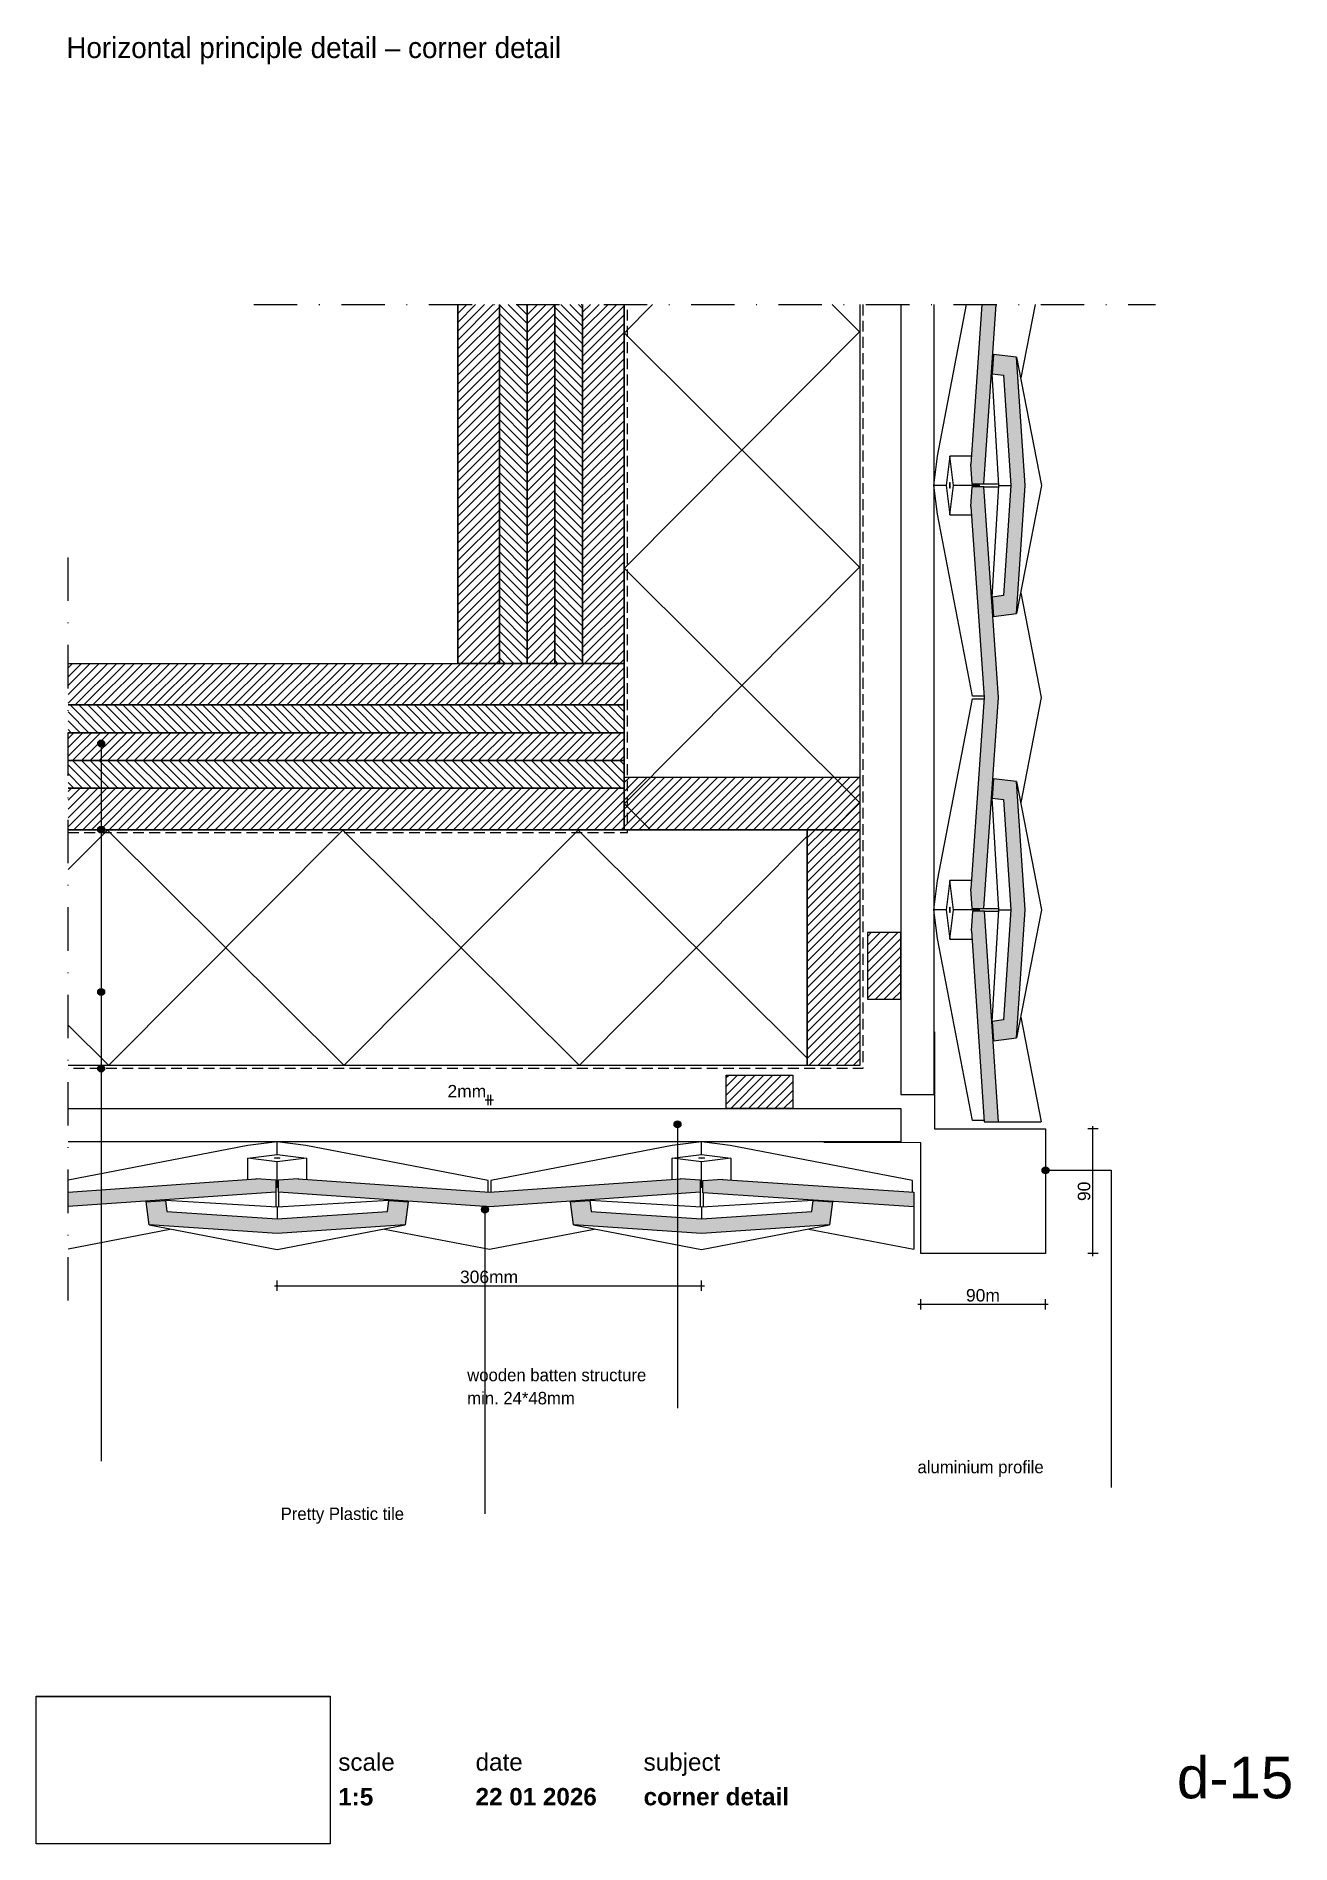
# Paper-space layout 'd-15 corner detail (1)' of a CAD drawing. Header units: millimetres. Extents: x 14 to 195, y 11 to 272.
import ezdxf
from ezdxf.xclip import XClip

# ---------------------------------------------------------------- set-up
doc = ezdxf.new("R2010")
doc.units = ezdxf.units.MM
doc.header["$MEASUREMENT"] = 0
doc.header["$XCLIPFRAME"] = 0
for name, pattern in [('B0302', [12.51, 6.26, -3.125, 0, -3.125]), ('B0701', [2.3412, 1.56, -0.7812]), ('Wipeout_Contour', [1000, 0, -1000])]:
    doc.linetypes.add(name, pattern=pattern)
for name, color, linetype in [('#01', 7, 'Continuous'), ('Dim - 1_50_100', 7, 'Continuous'), ('Info - 1_50_100', 7, 'Continuous'), ('Info - 1_5_10', 7, 'Continuous'), ('Info - Nederlands', 7, 'Continuous')]:
    doc.layers.add(name, color=color, linetype=linetype)
doc.styles.add('GENERATED_STYLE_1', font='HelveticaNeue.ttc')
doc.styles.add('GENERATED_STYLE_2', font='HelveticaNeue.ttc')
doc.styles.add('GENERATED_STYLE_3', font='Helvetica.ttc')
doc.styles.add('GENERATED_STYLE_4', font='')
doc.styles.get('GENERATED_STYLE_4').set_extended_font_data('Work Sans')
picture_1 = doc.add_image_def('image1.png', size_in_pixel=(317, 159))
pattern_1 = [(135.152, (24.146, 123.33), (16.8807, 16.9703), []), (225.152, (24.146, 123.33), (-17.0605, 16.9703), [])]
pattern_2 = [(45, (-1964.0485, 838.0838), (-0.6363961, 0.6363961), [])]
pattern_3 = [(315, (-1964.0485, 838.0838), (0.6363961, 0.6363961), [])]
pattern_4 = [(45.152, (98.512, 262.897), (-16.9703, 16.8807), []), (135.152, (98.512, 262.897), (16.9703, 17.0605), [])]

# ---------------------------------------------------------------- blocks, each defined once
blk = doc.blocks.new('Drawing_1_1', base_point=(-200, 60))
at = {"color": 2, "linetype": 'Continuous', "lineweight": 0}
for s, insert, char_height, attachment_point, style in [('\\A1;{\\pql;\\fHelvetica Neue|b0|i0|c0|p0;\\W1.000000;date}', (77.08, 24.14), 2.5, 1, 'GENERATED_STYLE_1'), ('\\A1;{\\pql;\\fHelvetica Neue|b0|i0|c0|p0;\\W1.000000;subject}', (101.31, 24.14), 2.5, 1, 'GENERATED_STYLE_1'), ('\\A1;{\\pqr;\\fHelvetica Neue|b0|i0|c0|p0;\\W1.000000;d-15}', (195, 23.65), 6, 3, 'GENERATED_STYLE_1'), ('\\A1;{\\pql;\\fHelvetica Neue|b1|i0|c0|p0;\\W1.000000;1:5}', (57.28, 19.12), 2.5, 1, 'GENERATED_STYLE_2'), ('\\A1;{\\pql;\\fHelvetica Neue|b1|i0|c0|p0;\\W1.000000;22 01 2026}', (77.08, 19.14), 2.5, 1, 'GENERATED_STYLE_2'), ('\\A1;{\\pql;\\fHelvetica Neue|b1|i0|c0|p0;\\W1.000000;corner detail}', (101.31, 19.14), 2.5, 1, 'GENERATED_STYLE_2')]:
    blk.add_mtext(s, dxfattribs=dict(at, insert=insert, char_height=char_height, attachment_point=attachment_point, style=style))
at = {"color": 254, "linetype": 'Wipeout_Contour', "lineweight": 0, "ltscale": 174.062972}
blk.add_wipeout([(13.71, 11.09), (56.11, 11.09), (56.11, 32.35), (13.71, 32.35)], dxfattribs=at)
at = {"color": 2, "linetype": 'Continuous', "lineweight": 0, "insert": (57.28, 24.14), "char_height": 2.5, "attachment_point": 1, "style": 'GENERATED_STYLE_1'}
blk.add_mtext('\\A1;{\\pql;\\fHelvetica Neue|b0|i0|c0|p0;\\W1.000000;scale}', dxfattribs=at)
at = {"color": 9, "lineweight": 0}
image = blk.add_image(picture_1, insert=(13.71, 11.09), size_in_units=(42.4, 21.27), dxfattribs=at)
image.set_boundary_path([(-0.5, -0.5), (316.5, 158.5)])
blk = doc.blocks.new('Drawing_2_1', base_point=(-1964.05, 838.08))
at = {"layer": '#01', "linetype": 'Continuous', "lineweight": 0, "true_color": 0xe4e7e8}
for points in [[(148.49, 210.05), (148.44, 210.05), (148.63, 207.22), (150.38, 207.21), (152.17, 233.08), (150.09, 233.08)], [(151.77, 225.89), (151.58, 223.09), (153.19, 222.89), (154.26, 207), (153.19, 191.1), (151.58, 190.9), (151.77, 188.1), (155.1, 188.52), (156.34, 207), (155.1, 225.47)], [(150.4, 176.39), (148.49, 148.82), (148.44, 148.83), (148.63, 145.99), (150.38, 145.99), (152.49, 176.39), (150.38, 206.79), (148.63, 206.78), (148.44, 203.95), (148.49, 203.96)], [(151.77, 164.69), (151.58, 161.89), (153.19, 161.69), (154.26, 145.8), (153.19, 129.9), (151.58, 129.7), (151.77, 126.9), (155.1, 127.32), (156.34, 145.8), (155.1, 164.27)], [(150.4, 115.19), (152.49, 115.19), (150.48, 145.59), (148.73, 145.59), (148.54, 142.76), (148.59, 142.76)], [(18.31, 105.09), (18.31, 103.01), (48.27, 105.08), (48.27, 106.84), (45.43, 107.02), (45.44, 106.97)], [(79.07, 105.06), (51.51, 106.97), (51.51, 107.02), (48.68, 106.84), (48.67, 105.08), (79.07, 102.97), (109.47, 105.08), (109.47, 106.84), (106.63, 107.02), (106.64, 106.97)], [(140.27, 105.06), (112.7, 106.88), (112.71, 106.93), (109.87, 106.73), (109.87, 104.98), (140.28, 102.97)], [(29.57, 103.69), (29.99, 100.36), (48.47, 99.12), (66.94, 100.36), (67.36, 103.69), (64.56, 103.88), (64.36, 102.27), (48.47, 101.2), (32.57, 102.27), (32.37, 103.88)], [(90.77, 103.69), (91.19, 100.36), (109.67, 99.12), (128.14, 100.36), (128.56, 103.69), (125.76, 103.88), (125.56, 102.27), (109.67, 101.2), (93.77, 102.27), (93.57, 103.88)]]:
    blk.add_hatch(color=254, dxfattribs=at).paths.add_polyline_path(points)
at = {"layer": '#01', "linetype": 'Continuous', "lineweight": 0, "true_color": 0x000000}
for points in [[(22.58, 169.77), (22.62, 169.58), (22.73, 169.42), (22.89, 169.31), (23.08, 169.27), (23.27, 169.31), (23.43, 169.42), (23.54, 169.58), (23.58, 169.77), (23.54, 169.96), (23.43, 170.12), (23.27, 170.23), (23.08, 170.27), (22.89, 170.23), (22.73, 170.12), (22.62, 169.96)], [(22.58, 157.33), (22.62, 157.14), (22.73, 156.98), (22.89, 156.87), (23.08, 156.83), (23.27, 156.87), (23.43, 156.98), (23.54, 157.14), (23.58, 157.33), (23.54, 157.52), (23.43, 157.68), (23.27, 157.79), (23.08, 157.83), (22.89, 157.79), (22.73, 157.68), (22.62, 157.52)], [(22.58, 133.92), (22.62, 133.73), (22.73, 133.57), (22.89, 133.46), (23.08, 133.42), (23.27, 133.46), (23.43, 133.57), (23.54, 133.73), (23.58, 133.92), (23.54, 134.11), (23.43, 134.27), (23.27, 134.38), (23.08, 134.42), (22.89, 134.38), (22.73, 134.27), (22.62, 134.11)], [(22.58, 122.9), (22.62, 122.7), (22.73, 122.54), (22.89, 122.43), (23.08, 122.4), (23.27, 122.43), (23.43, 122.54), (23.54, 122.7), (23.58, 122.9), (23.54, 123.09), (23.43, 123.25), (23.27, 123.36), (23.08, 123.4), (22.89, 123.36), (22.73, 123.25), (22.62, 123.09)], [(105.7, 114.84), (105.74, 114.65), (105.85, 114.49), (106.01, 114.38), (106.2, 114.34), (106.39, 114.38), (106.55, 114.49), (106.66, 114.65), (106.7, 114.84), (106.66, 115.03), (106.55, 115.19), (106.39, 115.3), (106.2, 115.34), (106.01, 115.3), (105.85, 115.19), (105.74, 115.03)], [(158.77, 108.22), (158.81, 108.03), (158.92, 107.87), (159.08, 107.76), (159.27, 107.72), (159.46, 107.76), (159.63, 107.87), (159.73, 108.03), (159.77, 108.22), (159.73, 108.41), (159.63, 108.58), (159.46, 108.68), (159.27, 108.72), (159.08, 108.68), (158.92, 108.58), (158.81, 108.41)], [(77.92, 102.57), (77.96, 102.38), (78.07, 102.22), (78.23, 102.11), (78.42, 102.07), (78.61, 102.11), (78.77, 102.22), (78.88, 102.38), (78.92, 102.57), (78.88, 102.76), (78.77, 102.92), (78.61, 103.03), (78.42, 103.07), (78.23, 103.03), (78.07, 102.92), (77.96, 102.76)]]:
    blk.add_hatch(color=18, dxfattribs=at).paths.add_polyline_path(points)
at = {"layer": 'Info - 1_50_100', "linetype": 'Continuous', "lineweight": 0, "true_color": 0x000000}
h = blk.add_hatch(dxfattribs=at)
h.set_pattern_fill('310_Naaldhout__01__0001', color=18, style=0, pattern_type=2)
h.set_pattern_definition(pattern_2)
h.paths.add_polyline_path([(80.51, 233.08), (74.51, 233.08), (74.51, 181.33), (80.51, 181.33)])
h = blk.add_hatch(dxfattribs=at)
h.set_pattern_fill('310_Naaldhout__01__0001', color=18, style=0, pattern_type=2)
h.set_pattern_definition(pattern_2)
h.paths.add_polyline_path([(80.51, 233.08), (74.51, 233.08), (74.51, 181.33), (80.51, 181.33)])
h = blk.add_hatch(dxfattribs=at)
h.set_pattern_fill('310_Naaldhout__02__0001', color=18, style=0, pattern_type=2)
h.set_pattern_definition(pattern_3)
h.paths.add_polyline_path([(84.51, 233.08), (80.51, 233.08), (80.51, 181.33), (84.51, 181.33)])
h = blk.add_hatch(dxfattribs=at)
h.set_pattern_fill('310_Naaldhout__02__0001', color=18, style=0, pattern_type=2)
h.set_pattern_definition(pattern_3)
h.paths.add_polyline_path([(84.51, 233.08), (80.51, 233.08), (80.51, 181.33), (84.51, 181.33)])
h = blk.add_hatch(dxfattribs=at)
h.set_pattern_fill('310_Naaldhout__01__0001', color=18, style=0, pattern_type=2)
h.set_pattern_definition(pattern_2)
h.paths.add_polyline_path([(88.51, 233.08), (84.51, 233.08), (84.51, 181.33), (88.51, 181.33)])
h = blk.add_hatch(dxfattribs=at)
h.set_pattern_fill('310_Naaldhout__01__0001', color=18, style=0, pattern_type=2)
h.set_pattern_definition(pattern_2)
h.paths.add_polyline_path([(88.51, 233.08), (84.51, 233.08), (84.51, 181.33), (88.51, 181.33)])
h = blk.add_hatch(dxfattribs=at)
h.set_pattern_fill('310_Naaldhout__02__0001', color=18, style=0, pattern_type=2)
h.set_pattern_definition(pattern_3)
h.paths.add_polyline_path([(92.51, 233.08), (88.51, 233.08), (88.51, 181.33), (92.51, 181.33)])
h = blk.add_hatch(dxfattribs=at)
h.set_pattern_fill('310_Naaldhout__02__0001', color=18, style=0, pattern_type=2)
h.set_pattern_definition(pattern_3)
h.paths.add_polyline_path([(92.51, 233.08), (88.51, 233.08), (88.51, 181.33), (92.51, 181.33)])
h = blk.add_hatch(dxfattribs=at)
h.set_pattern_fill('310_Naaldhout__01__0001', color=18, style=0, pattern_type=2)
h.set_pattern_definition(pattern_2)
h.paths.add_polyline_path([(98.51, 233.08), (92.51, 233.08), (92.51, 181.33), (98.51, 181.33)])
h = blk.add_hatch(dxfattribs=at)
h.set_pattern_fill('310_Naaldhout__01__0001', color=18, style=0, pattern_type=2)
h.set_pattern_definition(pattern_2)
h.paths.add_polyline_path([(98.51, 233.08), (92.51, 233.08), (92.51, 181.33), (98.51, 181.33)])
h = blk.add_hatch(dxfattribs=at)
h.set_pattern_fill('415_Isolatie_ruit_0001', color=18, style=0, pattern_type=2)
h.set_pattern_definition(pattern_4)
h.paths.add_polyline_path([(132.51, 233.08), (98.51, 233.08), (98.51, 157.33), (132.51, 157.33)])
h = blk.add_hatch(dxfattribs=at)
h.set_pattern_fill('415_Isolatie_ruit_0001', color=18, style=0, pattern_type=2)
h.set_pattern_definition(pattern_4)
h.paths.add_polyline_path([(132.51, 233.08), (98.51, 233.08), (98.51, 157.33), (132.51, 157.33)])
h = blk.add_hatch(dxfattribs=at)
h.set_pattern_fill('310_Naaldhout__01__0001', color=18, style=0, pattern_type=2)
h.set_pattern_definition(pattern_2)
h.paths.add_polyline_path([(98.51, 181.33), (18.31, 181.33), (18.31, 175.33), (98.51, 175.33)])
h = blk.add_hatch(dxfattribs=at)
h.set_pattern_fill('310_Naaldhout__01__0001', color=18, style=0, pattern_type=2)
h.set_pattern_definition(pattern_2)
h.paths.add_polyline_path([(98.51, 181.33), (18.31, 181.33), (18.31, 175.33), (98.51, 175.33)])
h = blk.add_hatch(dxfattribs=at)
h.set_pattern_fill('310_Naaldhout__02__0001', color=18, style=0, pattern_type=2)
h.set_pattern_definition(pattern_3)
h.paths.add_polyline_path([(98.51, 175.33), (18.31, 175.33), (18.31, 171.33), (98.51, 171.33)])
h = blk.add_hatch(dxfattribs=at)
h.set_pattern_fill('310_Naaldhout__02__0001', color=18, style=0, pattern_type=2)
h.set_pattern_definition(pattern_3)
h.paths.add_polyline_path([(98.51, 175.33), (18.31, 175.33), (18.31, 171.33), (98.51, 171.33)])
h = blk.add_hatch(dxfattribs=at)
h.set_pattern_fill('310_Naaldhout__01__0001', color=18, style=0, pattern_type=2)
h.set_pattern_definition(pattern_2)
h.paths.add_polyline_path([(98.51, 171.33), (18.31, 171.33), (18.31, 167.33), (98.51, 167.33)])
h = blk.add_hatch(dxfattribs=at)
h.set_pattern_fill('310_Naaldhout__01__0001', color=18, style=0, pattern_type=2)
h.set_pattern_definition(pattern_2)
h.paths.add_polyline_path([(98.51, 171.33), (18.31, 171.33), (18.31, 167.33), (98.51, 167.33)])
h = blk.add_hatch(dxfattribs=at)
h.set_pattern_fill('310_Naaldhout__02__0001', color=18, style=0, pattern_type=2)
h.set_pattern_definition(pattern_3)
h.paths.add_polyline_path([(98.51, 167.33), (18.31, 167.33), (18.31, 163.33), (98.51, 163.33)])
h = blk.add_hatch(dxfattribs=at)
h.set_pattern_fill('310_Naaldhout__02__0001', color=18, style=0, pattern_type=2)
h.set_pattern_definition(pattern_3)
h.paths.add_polyline_path([(98.51, 167.33), (18.31, 167.33), (18.31, 163.33), (98.51, 163.33)])
h = blk.add_hatch(dxfattribs=at)
h.set_pattern_fill('310_Naaldhout__01__0001', color=18, style=0, pattern_type=2)
h.set_pattern_definition(pattern_2)
h.paths.add_polyline_path([(98.51, 157.33), (132.51, 157.33), (132.51, 164.93), (98.51, 164.93)])
h = blk.add_hatch(dxfattribs=at)
h.set_pattern_fill('310_Naaldhout__01__0001', color=18, style=0, pattern_type=2)
h.set_pattern_definition(pattern_2)
h.paths.add_polyline_path([(98.51, 157.33), (132.51, 157.33), (132.51, 164.93), (98.51, 164.93)])
h = blk.add_hatch(dxfattribs=at)
h.set_pattern_fill('310_Naaldhout__01__0001', color=18, style=0, pattern_type=2)
h.set_pattern_definition(pattern_2)
h.paths.add_polyline_path([(98.51, 163.33), (18.31, 163.33), (18.31, 157.33), (98.51, 157.33)])
h = blk.add_hatch(dxfattribs=at)
h.set_pattern_fill('310_Naaldhout__01__0001', color=18, style=0, pattern_type=2)
h.set_pattern_definition(pattern_2)
h.paths.add_polyline_path([(98.51, 163.33), (18.31, 163.33), (18.31, 157.33), (98.51, 157.33)])
h = blk.add_hatch(dxfattribs=at)
h.set_pattern_fill('415_Isolatie_ruit_0001', color=18, style=0, pattern_type=2)
h.set_pattern_definition(pattern_1)
h.paths.add_polyline_path([(124.91, 157.33), (18.31, 157.33), (18.31, 123.33), (124.91, 123.33)])
h = blk.add_hatch(dxfattribs=at)
h.set_pattern_fill('415_Isolatie_ruit_0001', color=18, style=0, pattern_type=2)
h.set_pattern_definition(pattern_1)
h.paths.add_polyline_path([(124.91, 157.33), (18.31, 157.33), (18.31, 123.33), (124.91, 123.33)])
h = blk.add_hatch(dxfattribs=at)
h.set_pattern_fill('310_Naaldhout__01__0001', color=18, style=0, pattern_type=2)
h.set_pattern_definition(pattern_2)
h.paths.add_polyline_path([(132.51, 123.33), (132.51, 157.33), (124.91, 157.33), (124.91, 123.33)])
h = blk.add_hatch(dxfattribs=at)
h.set_pattern_fill('310_Naaldhout__01__0001', color=18, style=0, pattern_type=2)
h.set_pattern_definition(pattern_2)
h.paths.add_polyline_path([(132.51, 123.33), (132.51, 157.33), (124.91, 157.33), (124.91, 123.33)])
at = {"layer": 'Info - 1_5_10', "linetype": 'Continuous', "lineweight": 0, "true_color": 0x99a3a6}
h = blk.add_hatch(dxfattribs=at)
h.set_pattern_fill('310_Naaldhout__01__0001', color=253, style=0, pattern_type=2)
h.set_pattern_definition(pattern_2)
h.paths.add_polyline_path([(138.4, 142.5), (133.6, 142.5), (133.6, 132.9), (138.4, 132.9)])
h = blk.add_hatch(dxfattribs=at)
h.set_pattern_fill('310_Naaldhout__01__0001', color=253, style=0, pattern_type=2)
h.set_pattern_definition(pattern_2)
h.paths.add_polyline_path([(138.4, 142.5), (133.6, 142.5), (133.6, 132.9), (138.4, 132.9)])
h = blk.add_hatch(dxfattribs=at)
h.set_pattern_fill('310_Naaldhout__01__0001', color=253, style=0, pattern_type=2)
h.set_pattern_definition(pattern_2)
h.paths.add_polyline_path([(113.23, 117.13), (122.83, 117.13), (122.83, 121.93), (113.23, 121.93)])
h = blk.add_hatch(dxfattribs=at)
h.set_pattern_fill('310_Naaldhout__01__0001', color=253, style=0, pattern_type=2)
h.set_pattern_definition(pattern_2)
h.paths.add_polyline_path([(113.23, 117.13), (122.83, 117.13), (122.83, 121.93), (113.23, 121.93)])
at = {"layer": '#01', "color": 9, "linetype": 'Continuous', "lineweight": 0}
for p, q in [((143.69, 211.23), (147.89, 233.08)), ((157.76, 233.08), (155.73, 222.5)), ((155.1, 225.47), (158.67, 207)), ((152.55, 207), (151.58, 223.09)), ((143.15, 207), (143.69, 211.23)), ((145.47, 211.23), (144.94, 206.99)), ((148.57, 211.23), (145.47, 211.23)), ((146.01, 206.99), (145.47, 211.23)), ((143.67, 202.85), (143.15, 207)), ((144.94, 206.99), (143.15, 207)), ((144.94, 206.99), (145.47, 202.76)), ((145.44, 207.28), (145.42, 206.99)), ((145.42, 206.99), (145.44, 206.71)), ((145.47, 207.39), (145.44, 207.28)), ((145.44, 206.71), (145.47, 206.6)), ((145.51, 207.28), (145.47, 207.39)), ((145.47, 202.76), (146.01, 206.99)), ((145.47, 206.6), (145.51, 206.71)), ((145.53, 206.99), (145.51, 207.28)), ((145.51, 206.71), (145.53, 206.99)), ((149.69, 206.99), (146.01, 206.99)), ((149.65, 207.19), (149.69, 206.99)), ((149.69, 206.99), (149.65, 206.79)), ((150.38, 207.21), (152.53, 207.21)), ((150.38, 206.79), (152.53, 206.79)), ((151.58, 190.9), (152.55, 207)), ((152.55, 207), (154.26, 207)), ((158.67, 207), (155.1, 188.52)), ((148.72, 176.6), (143.67, 202.85)), ((145.47, 202.76), (148.57, 202.76)), ((155.73, 191.5), (158.63, 176.39)), ((143.69, 150.03), (148.72, 176.2)), ((150.39, 176.6), (148.72, 176.6)), ((148.72, 176.2), (150.41, 176.2)), ((158.63, 176.39), (155.73, 161.27)), ((23.08, 169.27), (23.08, 78.73)), ((155.1, 164.27), (158.67, 145.8)), ((152.55, 145.8), (151.58, 161.89)), ((23.08, 156.83), (23.08, 66.29)), ((143.15, 145.8), (143.69, 150.03)), ((145.47, 150.03), (144.94, 145.79)), ((148.63, 150.03), (145.47, 150.03)), ((146.01, 145.79), (145.47, 150.03)), ((145.44, 146.08), (145.42, 145.79)), ((145.47, 146.19), (145.44, 146.08)), ((145.51, 146.08), (145.47, 146.19)), ((145.53, 145.79), (145.51, 146.08)), ((143.67, 141.65), (143.15, 145.8)), ((144.94, 145.79), (143.15, 145.8)), ((144.94, 145.79), (145.47, 141.56)), ((145.42, 145.79), (145.44, 145.51)), ((145.44, 145.51), (145.47, 145.4)), ((145.47, 141.56), (146.01, 145.79)), ((145.47, 145.4), (145.51, 145.51)), ((145.51, 145.51), (145.53, 145.79)), ((149.69, 145.79), (146.01, 145.79)), ((149.65, 145.99), (149.69, 145.79)), ((149.69, 145.79), (149.65, 145.59)), ((150.38, 145.99), (152.53, 145.99)), ((150.47, 145.57), (152.51, 145.57)), ((151.58, 129.7), (152.55, 145.8)), ((152.55, 145.8), (154.26, 145.8)), ((158.67, 145.8), (155.1, 127.32)), ((148.72, 115.4), (143.67, 141.65)), ((145.47, 141.56), (148.67, 141.56)), ((23.08, 133.42), (23.08, 83.11)), ((155.73, 130.3), (158.63, 115.19)), ((23.08, 122.4), (23.08, 66.29)), ((150.39, 115.4), (148.72, 115.4)), ((48.47, 112.31), (44.23, 111.78)), ((52.61, 111.79), (48.47, 112.31)), ((48.47, 110.52), (48.47, 112.31)), ((109.67, 112.31), (105.43, 111.78)), ((106.2, 114.34), (106.2, 73.9)), ((113.81, 111.79), (109.67, 112.31)), ((109.67, 110.52), (109.67, 112.31)), ((44.23, 111.78), (18.31, 106.79)), ((44.23, 109.99), (48.47, 110.52)), ((44.23, 106.89), (44.23, 109.99)), ((48.47, 109.46), (44.23, 109.99)), ((48.07, 109.99), (48.19, 110.03)), ((48.19, 109.95), (48.07, 109.99)), ((48.19, 110.03), (48.47, 110.04)), ((48.47, 109.94), (48.19, 109.95)), ((48.47, 110.52), (52.71, 109.99)), ((48.47, 110.04), (48.75, 110.03)), ((52.71, 109.99), (48.47, 109.46)), ((48.75, 109.95), (48.47, 109.94)), ((48.75, 110.03), (48.87, 109.99)), ((48.87, 109.99), (48.75, 109.95)), ((78.87, 106.74), (52.61, 111.79)), ((52.71, 109.99), (52.7, 106.89)), ((105.43, 111.78), (79.27, 106.74)), ((105.43, 109.99), (109.67, 110.52)), ((105.43, 106.83), (105.43, 109.99)), ((109.67, 109.46), (105.43, 109.99)), ((109.27, 109.99), (109.39, 110.03)), ((109.39, 109.95), (109.27, 109.99)), ((109.39, 110.03), (109.67, 110.04)), ((109.67, 109.94), (109.39, 109.95)), ((109.67, 110.52), (113.91, 109.99)), ((109.67, 110.04), (109.95, 110.03)), ((113.91, 109.99), (109.67, 109.46)), ((109.95, 109.95), (109.67, 109.94)), ((109.95, 110.03), (110.07, 109.99)), ((110.07, 109.99), (109.95, 109.95)), ((140.07, 106.74), (113.81, 111.79)), ((113.91, 109.99), (113.9, 106.8)), ((48.47, 105.77), (48.47, 109.46)), ((109.67, 105.77), (109.67, 109.46)), ((48.27, 105.81), (48.47, 105.77)), ((48.27, 105.08), (48.27, 102.93)), ((48.47, 105.77), (48.67, 105.81)), ((48.67, 105.08), (48.67, 102.93)), ((78.87, 105.07), (78.87, 106.74)), ((79.27, 106.74), (79.27, 105.05)), ((109.47, 105.81), (109.67, 105.77)), ((109.47, 105.08), (109.47, 102.93)), ((109.67, 105.77), (109.87, 105.81)), ((109.89, 104.99), (109.89, 102.96)), ((140.07, 105.07), (140.07, 106.74)), ((48.47, 102.92), (32.37, 103.88)), ((64.56, 103.88), (48.47, 102.92)), ((48.47, 102.92), (48.47, 101.2)), ((78.42, 102.07), (78.42, 58.7)), ((109.67, 102.92), (93.57, 103.88)), ((125.76, 103.88), (109.67, 102.92)), ((109.67, 102.92), (109.67, 101.2)), ((18.31, 96.91), (32.99, 99.74)), ((29.99, 100.36), (48.47, 96.8)), ((48.47, 96.8), (66.94, 100.36)), ((63.96, 99.73), (79.07, 96.83)), ((79.07, 96.83), (94.19, 99.74)), ((91.19, 100.36), (109.67, 96.8)), ((109.67, 96.8), (128.14, 100.36)), ((125.16, 99.73), (140.27, 96.83))]:
    blk.add_line(p, q, dxfattribs=at)
at = {"layer": '#01', "color": 2, "linetype": 'Continuous', "lineweight": 0}
for p, q in [((150.09, 233.08), (148.49, 210.05)), ((150.38, 207.21), (152.17, 233.08)), ((151.77, 225.89), (151.58, 223.09)), ((155.1, 225.47), (151.77, 225.89)), ((156.34, 207), (155.1, 225.47)), ((151.58, 223.09), (153.19, 222.89)), ((153.19, 222.89), (154.26, 207)), ((148.49, 210.05), (148.44, 210.05)), ((148.44, 210.05), (148.63, 207.22)), ((148.63, 206.78), (148.44, 203.95)), ((148.63, 207.22), (150.38, 207.21)), ((150.38, 206.79), (148.63, 206.78)), ((152.49, 176.39), (150.38, 206.79)), ((154.26, 207), (153.19, 191.1)), ((155.1, 188.52), (156.34, 207)), ((148.44, 203.95), (148.49, 203.96)), ((148.49, 203.96), (150.4, 176.39)), ((153.19, 191.1), (151.58, 190.9)), ((151.58, 190.9), (151.77, 188.1)), ((151.77, 188.1), (155.1, 188.52)), ((150.4, 176.39), (148.49, 148.82)), ((150.38, 145.99), (152.49, 176.39)), ((151.77, 164.69), (151.58, 161.89)), ((155.1, 164.27), (151.77, 164.69)), ((156.34, 145.8), (155.1, 164.27)), ((151.58, 161.89), (153.19, 161.69)), ((153.19, 161.69), (154.26, 145.8)), ((148.49, 148.82), (148.44, 148.83)), ((148.44, 148.83), (148.63, 145.99)), ((148.63, 145.99), (150.38, 145.99)), ((148.73, 145.59), (148.54, 142.76)), ((150.48, 145.59), (148.73, 145.59)), ((152.49, 115.19), (150.48, 145.59)), ((154.26, 145.8), (153.19, 129.9)), ((155.1, 127.32), (156.34, 145.8)), ((148.54, 142.76), (148.59, 142.76)), ((148.59, 142.76), (150.4, 115.19)), ((153.19, 129.9), (151.58, 129.7)), ((151.58, 129.7), (151.77, 126.9)), ((151.77, 126.9), (155.1, 127.32)), ((150.4, 115.19), (158.63, 115.19)), ((18.31, 105.09), (45.44, 106.97)), ((45.44, 106.97), (45.43, 107.02)), ((45.43, 107.02), (48.27, 106.84)), ((48.68, 106.84), (51.51, 107.02)), ((51.51, 107.02), (51.51, 106.97)), ((51.51, 106.97), (79.07, 105.06)), ((79.07, 105.06), (106.64, 106.97)), ((106.64, 106.97), (106.63, 107.02)), ((106.63, 107.02), (109.47, 106.84)), ((109.87, 106.73), (112.71, 106.93)), ((112.71, 106.93), (112.7, 106.88)), ((48.27, 105.08), (18.31, 103.01)), ((48.27, 106.84), (48.27, 105.08)), ((48.67, 105.08), (48.68, 106.84)), ((79.07, 102.97), (48.67, 105.08)), ((109.47, 105.08), (79.07, 102.97)), ((109.47, 106.84), (109.47, 105.08)), ((109.87, 104.98), (109.87, 106.73)), ((140.28, 102.97), (109.87, 104.98)), ((112.7, 106.88), (140.27, 105.06)), ((140.27, 105.06), (140.27, 96.83)), ((29.57, 103.69), (32.37, 103.88)), ((29.99, 100.36), (29.57, 103.69)), ((32.37, 103.88), (32.57, 102.27)), ((32.57, 102.27), (48.47, 101.2)), ((48.47, 101.2), (64.36, 102.27)), ((64.36, 102.27), (64.56, 103.88)), ((64.56, 103.88), (67.36, 103.69)), ((67.36, 103.69), (66.94, 100.36)), ((90.77, 103.69), (93.57, 103.88)), ((91.19, 100.36), (90.77, 103.69)), ((93.57, 103.88), (93.77, 102.27)), ((93.77, 102.27), (109.67, 101.2)), ((109.67, 101.2), (125.56, 102.27)), ((125.56, 102.27), (125.76, 103.88)), ((125.76, 103.88), (128.56, 103.69)), ((128.56, 103.69), (128.14, 100.36)), ((48.47, 99.12), (29.99, 100.36)), ((66.94, 100.36), (48.47, 99.12)), ((109.67, 99.12), (91.19, 100.36)), ((128.14, 100.36), (109.67, 99.12))]:
    blk.add_line(p, q, dxfattribs=at)
at = {"layer": '#01', "color": 2, "linetype": 'B0701', "lineweight": 0, "flags": 128}
for points in [[(132.91, 233.08), (132.91, 122.9), (18.31, 122.9)], [(18.31, 156.93), (98.99, 156.93), (99, 233.08)], [(132.91, 233.08), (132.91, 122.9), (18.31, 122.9)], [(18.31, 156.93), (98.99, 156.93), (99, 233.08)]]:
    blk.add_lwpolyline(points, dxfattribs=at)
at = {"layer": '#01', "color": 9, "linetype": 'Continuous', "lineweight": 0, "flags": 128}
blk.add_lwpolyline([(159.77, 108.22), (168.72, 108.22), (168.72, 62.46)], dxfattribs=at)
at = {"layer": '#01', "color": 1, "linetype": 'Continuous', "lineweight": 0}
for centre in [(23.08, 169.77), (23.08, 157.33), (23.08, 133.92), (23.08, 122.9), (106.2, 114.84), (159.27, 108.22), (78.42, 102.57)]:
    blk.add_circle(centre, 0.5, dxfattribs=at)
at = {"layer": 'Dim - 1_50_100', "color": 1, "linetype": 'Continuous', "lineweight": 0}
for p, q in [((78.47, 118.37), (78.87, 118.37)), ((78.87, 117.62), (78.87, 119.12)), ((78.87, 118.37), (79.27, 118.37)), ((79.27, 117.62), (79.27, 119.12)), ((79.27, 118.37), (79.67, 118.37)), ((166.86, 114.19), (165.36, 114.19)), ((166.11, 114.19), (166.11, 114.59)), ((166.11, 96.22), (166.11, 114.19)), ((166.86, 96.22), (165.36, 96.22)), ((166.11, 95.82), (166.11, 96.22)), ((48.07, 91.57), (48.47, 91.57)), ((48.47, 90.82), (48.47, 92.32)), ((48.47, 91.57), (109.67, 91.57)), ((109.67, 90.82), (109.67, 92.32)), ((109.67, 91.57), (110.07, 91.57)), ((140.87, 88.91), (141.27, 88.91)), ((141.27, 88.16), (141.27, 89.66)), ((141.27, 88.91), (159.27, 88.91)), ((159.27, 88.16), (159.27, 89.66)), ((159.27, 88.91), (159.67, 88.91))]:
    blk.add_line(p, q, dxfattribs=at)
at = {"layer": 'Info - 1_50_100', "color": 9, "linetype": 'Continuous', "lineweight": 0, "flags": 128}
for points in [[(80.51, 233.08), (80.51, 181.33), (74.51, 181.33), (74.51, 233.08)], [(80.51, 233.08), (80.51, 181.33), (74.51, 181.33), (74.51, 233.08)], [(84.51, 233.08), (84.51, 181.33), (80.51, 181.33), (80.51, 233.08)], [(84.51, 233.08), (84.51, 181.33), (80.51, 181.33), (80.51, 233.08)], [(88.51, 233.08), (88.51, 181.33), (84.51, 181.33), (84.51, 233.08)], [(88.51, 233.08), (88.51, 181.33), (84.51, 181.33), (84.51, 233.08)], [(92.51, 233.08), (92.51, 181.33), (88.51, 181.33), (88.51, 233.08)], [(92.51, 233.08), (92.51, 181.33), (88.51, 181.33), (88.51, 233.08)], [(98.51, 233.08), (98.51, 181.33), (92.51, 181.33), (92.51, 233.08)], [(98.51, 233.08), (98.51, 181.33), (92.51, 181.33), (92.51, 233.08)], [(138.4, 233.08), (138.4, 119.13), (143.2, 119.13), (143.2, 233.08)], [(138.4, 233.08), (138.4, 119.13), (143.2, 119.13), (143.2, 233.08)], [(18.31, 181.33), (98.51, 181.33), (98.51, 175.33), (18.31, 175.33)], [(18.31, 181.33), (98.51, 181.33), (98.51, 175.33), (18.31, 175.33)], [(18.31, 175.33), (98.51, 175.33), (98.51, 171.33), (18.31, 171.33)], [(18.31, 175.33), (98.51, 175.33), (98.51, 171.33), (18.31, 171.33)], [(18.31, 171.33), (98.51, 171.33), (98.51, 167.33), (18.31, 167.33)], [(18.31, 171.33), (98.51, 171.33), (98.51, 167.33), (18.31, 167.33)], [(18.31, 167.33), (98.51, 167.33), (98.51, 163.33), (18.31, 163.33)], [(18.31, 167.33), (98.51, 167.33), (98.51, 163.33), (18.31, 163.33)], [(18.31, 163.33), (98.51, 163.33), (98.51, 157.33), (18.31, 157.33)], [(18.31, 163.33), (98.51, 163.33), (98.51, 157.33), (18.31, 157.33)], [(18.31, 117.13), (138.4, 117.13), (138.4, 112.33), (18.31, 112.33)]]:
    blk.add_lwpolyline(points, dxfattribs=at)
at = {"layer": 'Info - 1_50_100', "color": 4, "linetype": 'Continuous', "lineweight": 0, "flags": 128}
for points in [[(74.51, 233.08), (74.51, 181.33), (98.51, 181.33), (98.51, 233.08)], [(18.31, 181.33), (98.51, 181.33), (98.51, 157.33), (18.31, 157.33)], [(143.27, 128.19), (143.27, 114.19), (159.27, 114.19), (159.27, 96.22), (141.27, 96.22), (141.27, 112.19), (127.28, 112.25)]]:
    blk.add_lwpolyline(points, dxfattribs=at)
at = {"layer": 'Info - 1_50_100', "color": 1, "linetype": 'Continuous', "lineweight": 0, "flags": 128}
for points in [[(132.51, 233.08), (132.51, 157.33), (98.51, 157.33), (98.51, 233.08)], [(132.51, 233.08), (132.51, 157.33), (98.51, 157.33), (98.51, 233.08)], [(18.31, 157.33), (124.91, 157.33), (124.91, 123.33), (18.31, 123.33)], [(18.31, 157.33), (124.91, 157.33), (124.91, 123.33), (18.31, 123.33)]]:
    blk.add_lwpolyline(points, dxfattribs=at)
at = {"layer": 'Info - 1_50_100', "color": 9, "linetype": 'Continuous', "lineweight": 0, "flags": 128}
for points in [[(98.51, 157.33), (98.51, 164.93), (132.51, 164.93), (132.51, 157.33)], [(132.51, 123.33), (124.91, 123.33), (124.91, 157.33), (132.51, 157.33)]]:
    blk.add_lwpolyline(points, close=True, dxfattribs=at)
at = {"layer": 'Info - 1_50_100', "color": 2, "linetype": 'Continuous', "lineweight": 0, "flags": 128}
for points in [[(98.51, 157.33), (98.51, 164.93), (132.51, 164.93), (132.51, 157.33)], [(132.51, 123.33), (124.91, 123.33), (124.91, 157.33), (132.51, 157.33)]]:
    blk.add_lwpolyline(points, close=True, dxfattribs=at)
at = {"layer": 'Info - 1_50_100', "color": 3, "linetype": 'Continuous', "lineweight": 0, "flags": 128}
blk.add_lwpolyline([(143.27, 128.19), (143.27, 114.19), (159.27, 114.19), (159.27, 96.22), (141.27, 96.22), (141.27, 112.19), (127.28, 112.25)], dxfattribs=at)
at = {"layer": 'Info - 1_5_10', "color": 1, "linetype": 'Continuous', "lineweight": 0, "flags": 128}
for points in [[(138.4, 142.5), (133.6, 142.5), (133.6, 132.9), (138.4, 132.9)], [(113.23, 117.13), (113.23, 121.93), (122.83, 121.93), (122.83, 117.13)]]:
    blk.add_lwpolyline(points, close=True, dxfattribs=at)
at = {"layer": 'Info - 1_5_10', "color": 4, "linetype": 'Continuous', "lineweight": 0, "flags": 128}
for points in [[(138.4, 142.5), (133.6, 142.5), (133.6, 132.9), (138.4, 132.9)], [(113.23, 117.13), (113.23, 121.93), (122.83, 121.93), (122.83, 117.13)]]:
    blk.add_lwpolyline(points, close=True, dxfattribs=at)
at = {"layer": 'Dim - 1_50_100', "color": 2, "linetype": 'Continuous', "lineweight": 0, "char_height": 1.8, "attachment_point": 7, "style": 'GENERATED_STYLE_3'}
for s, insert, width in [('\\A1;{\\pql;\\fHelvetica|b0|i0|c0|p0;\\W1.000000;2mm}', (73.02, 118.73), 5.6469), ('\\A1;{\\pql;\\fHelvetica|b0|i0|c0|p0;\\W1.000000;306mm}', (74.83, 91.93), 8.4735), ('\\A1;{\\pql;\\fHelvetica|b0|i0|c0|p0;\\W1.000000;90m}', (147.8, 89.27), 4.9434)]:
    blk.add_mtext(s, dxfattribs=dict(at, insert=insert, width=width))
at = {"layer": 'Dim - 1_50_100', "color": 2, "linetype": 'Continuous', "lineweight": 0, "insert": (165.75, 103.79), "char_height": 1.8, "width": 2.8266, "attachment_point": 7, "rotation": 90, "style": 'GENERATED_STYLE_3'}
blk.add_mtext('\\A1;{\\pql;\\fHelvetica|b0|i0|c0|p0;\\W1.000000;90}', dxfattribs=at)
at = {"layer": 'Info - Nederlands', "color": 2, "linetype": 'Continuous', "lineweight": 0, "char_height": 1.8, "attachment_point": 4, "style": 'GENERATED_STYLE_4'}
for s, insert, line_spacing_factor in [('\\A1;{\\pql;\\fWork Sans|b0|i0|c0|p0;\\W1.000000;wall\\P\\pql;\\fWork Sans|b0|i0|c0|p0;\\W1.000000;vapour barrier\\P\\pql;\\fWork Sans|b0|i0|c0|p0;\\C9;\\H1.000060x;\\W1.000000;insulation\\P\\pql;\\fWork Sans|b0|i0|c0|p0;\\C2;\\H0.999940x;\\W1.000000;waterproof membrane}', (-5.89, 72.68), 1.064799), ('\\A1;{\\pql;\\fWork Sans|b0|i0|c0|p0;\\W1.000000;wooden batten structure\\P\\pql;\\fWork Sans|b0|i0|c0|p0;\\W1.000000;min. 24*48mm}', (75.87, 77.02), 1.110307)]:
    blk.add_mtext(s, dxfattribs=dict(at, insert=insert, line_spacing_factor=line_spacing_factor))
for s, insert in [('\\A1;{\\pql;\\fWork Sans|b0|i0|c0|p0;\\W1.000000;aluminium profile\\P\\pql;\\fWork Sans|b0|i0|c0|p0;\\W1.000000;\\P\\pql;\\fWork Sans|b0|i0|c0|p0;\\W1.000000;}', (140.81, 63.66)), ('\\A1;{\\pql;\\fWork Sans|b0|i0|c0|p0;\\W1.000000;Pretty Plastic tile}', (48.97, 58.42))]:
    blk.add_mtext(s, dxfattribs=dict(at, insert=insert))

psp = doc.layouts.new('d-15 corner detail (1)')

# ---------------------------------------------------------------- linework, layer by layer
at = {"layer": '#01', "color": 3, "linetype": 'B0302', "lineweight": 0}
for p, q in [((45.11, 233.08), (175.11, 233.08)), ((18.31, 89.45), (18.31, 199.45))]:
    psp.add_line(p, q, dxfattribs=at)

# ---------------------------------------------------------------- block references
at = {"color": 4, "linetype": 'Continuous', "lineweight": 0}
ref = psp.add_blockref('Drawing_2_1', (-1964.05, 838.08), dxfattribs=at)
XClip(ref).set_block_clipping_path([(18.3118260115, 42.9680184784), (200, 233.0848092082)])
ref = psp.add_blockref('Drawing_1_1', (-200, 60), dxfattribs=at)
XClip(ref).set_block_clipping_path([(-287.3178906032, -75.7273941135), (502.7286062445, 56.3449743075)])

# ---------------------------------------------------------------- texts
at = {"layer": 'Info - 1_5_10', "color": 2, "linetype": 'Continuous', "lineweight": 0, "insert": (18.06, 267.72), "char_height": 3, "attachment_point": 7, "style": 'GENERATED_STYLE_4'}
psp.add_mtext('\\A1;{\\pql;\\fWork Sans|b0|i0|c0|p0;\\W1.000000;Horizontal principle detail – corner detail}', dxfattribs=at)

doc.saveas('drawing.dxf')
